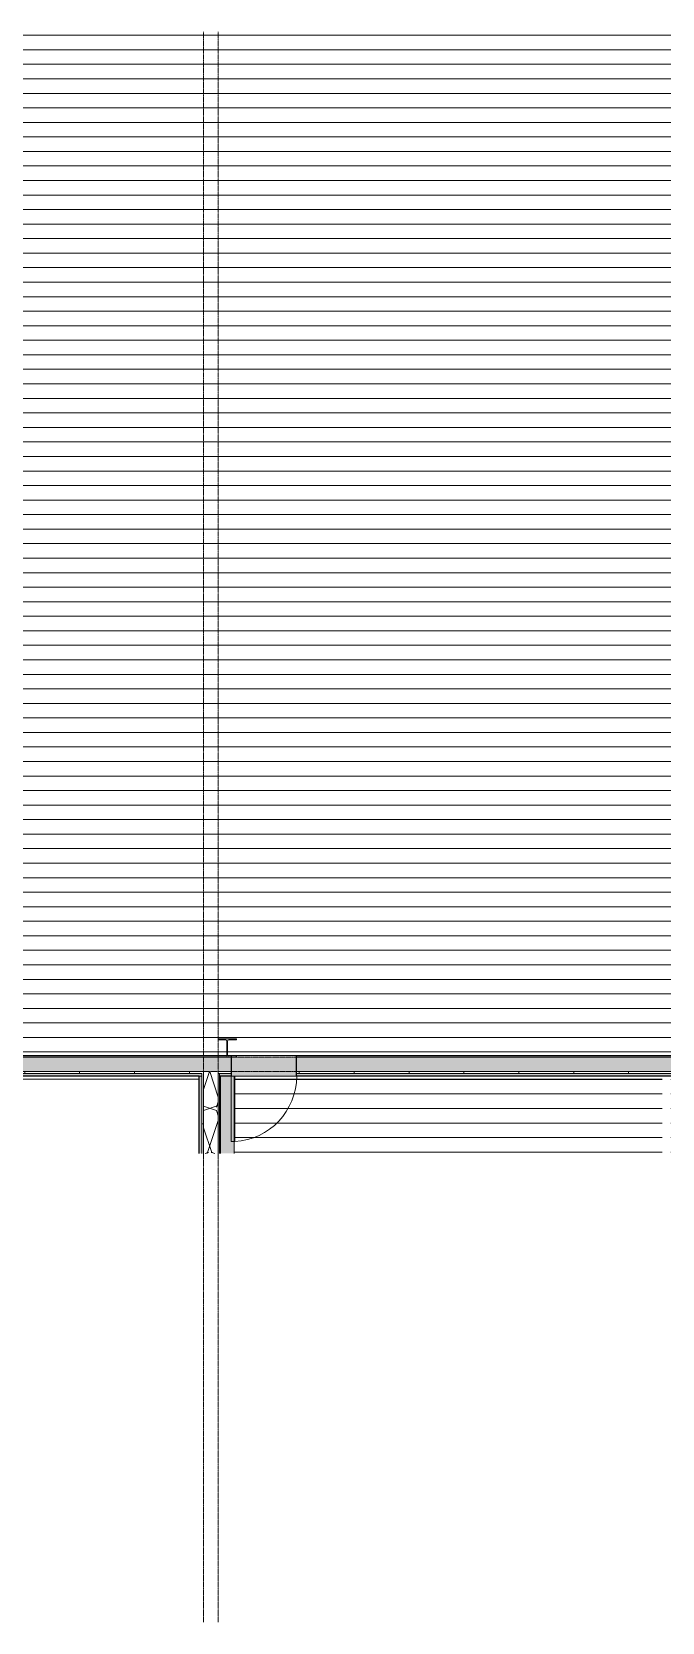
# Model space of a CAD drawing. Header units: inches. Extents: x -2114 to 4522, y -999 to 1712.
# Drawn here: x 276 to 623, y -999 to -124 of the extents above; entities that cross this region are included whole.
import ezdxf

# ---------------------------------------------------------------- set-up
doc = ezdxf.new("R2010")
doc.units = ezdxf.units.IN
doc.header["$MEASUREMENT"] = 0
doc.linetypes.add('Grid Line 1_2_', pattern=[0.875, 0.5, -0.125, 0.125, -0.125])
for name, color, linetype, lineweight in [('A-DOOR', 31, 'Continuous', 9), ('A-ROOF', 132, 'Continuous', 9), ('A-ROOF-PATT', 132, 'Continuous', 9), ('A-WALL', 113, 'Continuous', 9), ('A-WALL-PATT', 111, 'Continuous', 25), ('L-SITE-WALL', 31, 'Continuous', 9), ('S-BEAM', 12, 'Continuous', 9), ('S-COLS', 52, 'Continuous', 9), ('S-GRID', 1, 'Continuous', 9)]:
    doc.layers.add(name, color=color, linetype=linetype, lineweight=lineweight)
pattern_1 = [(161.57, (1.28, 1.28), (-10.2404037, -0.0005683), [0, -72.858, 8.09, 0]), (18.43, (-1.28, 1.28), (-10.2404037, 0.0005683), [0, -72.858, 8.09, 0]), (108.43, (1.28, 1.28), (5.118465, -25.601926), [24.282, -56.666]), (71.57, (-1.28, 1.28), (5.118465, 25.601926), [24.282, -56.666])]
pattern_2 = [(0, (0, 0), (0, 30.216), []), (90, (0, 0), (-30.216, 2e-15), [])]

# ---------------------------------------------------------------- blocks, each defined once
blk = doc.blocks.new('Single-Flush - 36_ x 84_-458281-REFLECTED CEILING PLAN - WAREHOUSE')
at = {"layer": 'A-DOOR', "color": 90, "lineweight": 13}
for p, q in [((16, 5.62), (16, 41.64)), ((18, 41.64), (16, 41.64)), ((18, 5.62), (18, 41.64)), ((18, 5.62), (16, 5.62))]:
    blk.add_line(p, q, dxfattribs=at)
at = {"layer": 'A-DOOR', "color": 7}
blk.add_arc((18, 5.62), 36.07, 93.17885, 180, dxfattribs=at)
blk = doc.blocks.new('W-Wide Flange - W18X50-V2-REFLECTED CEILING PLAN - WAREHOUSE')
at = {"layer": 'S-BEAM'}
blk.add_hatch(color=254, dxfattribs=at).paths.add_polyline_path([(641.67, -741.51), (641.67, -698.96), (634.17, -698.96), (634.17, -741.51)], flags=0)
at = {"layer": 'S-BEAM', "color": 7}
for p, q in [((634.17, -698.96), (634.17, -741.51)), ((641.67, -698.96), (641.67, -741.51))]:
    blk.add_line(p, q, dxfattribs=at)
blk = doc.blocks.new('Open Source Metal Building_Exterior_rvt-1-REFLECTED CEILING PLAN - WAREHOUSE')
at = {"layer": 'A-ROOF-PATT'}
h = blk.add_hatch(dxfattribs=at)
h.set_pattern_fill('FP_18', style=0, pattern_type=2)
h.set_pattern_definition([(180, (-24239.079, 22238.23), (1e-15, 7.993), [])])
h.paths.add_polyline_path([(-2112.12, -700.56), (367.94, -700.56), (367.94, -698.96), (-2113.62, -698.96), (-2113.62, -700.56), (-2113.19, -700.56)], flags=0)
h.paths.add_polyline_path([(889.03, -700.56), (891.64, -700.56), (891.64, -698.96), (641.67, -698.96), (641.67, -700.56), (862.26, -700.56)], flags=0)
h.paths.add_polyline_path([(4511.44, -700.56), (4521.94, -700.56), (4521.94, -698.96), (2044.81, -698.96), (2044.81, -700.56), (2852.15, -700.56)], flags=0)
h.paths.add_polyline_path([(634.17, -700.56), (634.17, -698.96), (627.56, -698.96), (627.56, -700.56)], flags=0)
h.paths.add_polyline_path([(622.81, -700.56), (622.81, -698.96), (387.19, -698.96), (387.19, -700.56), (618.25, -700.56)], flags=0)
h.paths.add_polyline_path([(379.69, -700.56), (379.69, -698.96), (379.19, -698.96), (379.19, -700.56)], flags=0)
h.paths.add_polyline_path([(1945.19, -699.59), (1945.19, -698.96), (1944.56, -698.96), (1944.56, -699.59)], flags=0)
h.paths.add_polyline_path([(1769.05, -687.71), (1800.56, -687.7), (1800.77, -687.21), (1800.77, -679.73), (1800.56, -679.24), (1800.08, -679.04), (1795.94, -679.04), (1795.94, -678.48), (1805.94, -678.48), (1805.94, -679.04), (1801.8, -679.04), (1801.31, -679.24), (1801.11, -679.73), (1801.11, -687.21), (1801.34, -687.71), (2028.94, -687.7), (2029.14, -687.21), (2029.14, -679.73), (2028.94, -679.24), (2028.45, -679.04), (2024.31, -679.04), (2024.31, -678.48), (2034.31, -678.48), (2034.31, -679.04), (2030.17, -679.04), (2029.68, -679.24), (2029.48, -679.73), (2029.48, -687.21), (2029.71, -687.71), (4510.69, -687.71), (4510.69, 505.06), (-2102.37, 505.06), (-2102.37, -325.34), (-1740, -325.34), (-1740, -687.71), (383.06, -687.7), (383.27, -687.21), (383.27, -679.73), (383.06, -679.24), (382.58, -679.04), (378.44, -679.04), (378.44, -678.48), (388.44, -678.48), (388.44, -679.04), (384.3, -679.04), (383.81, -679.24), (383.61, -679.73), (383.61, -687.21), (383.84, -687.71), (637.54, -687.7), (637.75, -687.21), (637.75, -679.73), (637.54, -679.24), (637.05, -679.04), (632.92, -679.04), (632.92, -678.48), (642.92, -678.48), (642.92, -679.04), (638.78, -679.04), (638.29, -679.24), (638.09, -679.73), (638.09, -687.21), (638.32, -687.71), (760.61, -687.71), (760.61, -200.84), (1118.36, -200.84), (1118.36, -448.84), (1039.36, -448.84), (1039.36, -571.59), (1118.36, -571.59), (1118.36, -678.48), (1127.35, -678.48), (1127.35, -679.04), (1123.21, -679.04), (1122.73, -679.24), (1122.52, -679.73), (1122.52, -687.21), (1122.75, -687.71), (1348.98, -687.7), (1349.18, -687.21), (1349.18, -679.73), (1348.98, -679.24), (1348.49, -679.04), (1344.35, -679.04), (1344.35, -678.48), (1354.35, -678.48), (1354.35, -679.04), (1350.21, -679.04), (1349.73, -679.24), (1349.52, -679.73), (1349.52, -687.21), (1349.75, -687.71), (1591.98, -687.7), (1592.18, -687.21), (1592.18, -679.73), (1591.98, -679.24), (1591.49, -679.04), (1587.35, -679.04), (1587.35, -678.48), (1597.35, -678.48), (1597.35, -679.04), (1593.21, -679.04), (1592.73, -679.24), (1592.52, -679.73), (1592.52, -687.21), (1592.75, -687.71), (1644.4, -687.71)], flags=0)
h.paths.add_polyline_path([(765.36, -687.71), (895.02, -687.7), (895.23, -687.21), (895.23, -679.73), (895.02, -679.24), (894.53, -679.04), (890.39, -679.04), (890.39, -678.48), (900.39, -678.48), (900.39, -679.04), (896.26, -679.04), (895.77, -679.24), (895.56, -679.73), (895.56, -687.21), (895.79, -687.71), (1113.61, -687.71), (1113.61, -675.59), (765.36, -675.59)], flags=0)
h.paths.add_polyline_path([(1118.36, -687.71), (1121.98, -687.7), (1122.18, -687.21), (1122.18, -679.73), (1121.98, -679.24), (1121.49, -679.04), (1118.36, -679.04), (1118.36, -687.7)], flags=0)
h = blk.add_hatch(dxfattribs=at)
h.set_pattern_fill('FP_16', style=0, pattern_type=2)
h.set_pattern_definition([(180, (-24239.079, 21231.977), (1e-15, 7.993), [])])
h.paths.add_polyline_path([(627.56, -741.51), (634.17, -741.51), (634.17, -698.96), (627.56, -698.96)], flags=0)
h.paths.add_polyline_path([(379.69, -741.51), (379.69, -698.96), (379.19, -698.96), (379.19, -741.51)], flags=0)
h.paths.add_polyline_path([(387.19, -741.51), (622.81, -741.51), (622.81, -698.96), (387.19, -698.96)], flags=0)
h.paths.add_polyline_path([(891.64, -741.51), (891.64, -698.96), (641.67, -698.96), (641.67, -741.51), (889.03, -741.51)], flags=0)
h.paths.add_polyline_path([(1945.19, -699.59), (1945.19, -698.96), (1944.56, -698.96), (1944.56, -699.59)], flags=0)
at = {"layer": 'A-WALL-PATT', "lineweight": 9}
h = blk.add_hatch(dxfattribs=at)
h.set_pattern_fill('FP_14', color=253, style=0, pattern_type=2)
h.set_pattern_definition(pattern_1)
h.paths.add_polyline_path([(4519.44, -696.46), (4519.44, -688.46), (1644.4, -688.46), (1644.4, -696.46), (2852.15, -696.46)], flags=0)
h.paths.add_polyline_path([(-2103.12, -696.46), (385.56, -696.46), (385.56, -688.46), (-2103.12, -688.46)], flags=0)
h.paths.add_polyline_path([(1608.4, -696.46), (1608.4, -688.46), (1540.94, -688.46), (1540.94, -696.46)], flags=0)
h.paths.add_polyline_path([(421.56, -696.46), (1138.4, -696.46), (1138.4, -688.46), (421.56, -688.46)], flags=0)
h.paths.add_polyline_path([(1234.94, -696.46), (1234.94, -688.46), (1174.4, -688.46), (1174.4, -696.46), (1227.5, -696.46)], flags=0)
h = blk.add_hatch(dxfattribs=at)
h.set_pattern_fill('FP_15', style=0, pattern_type=2)
h.set_pattern_definition(pattern_2)
h.paths.add_polyline_path([(889.03, -697.46), (1138.4, -697.46), (1138.4, -696.46), (421.56, -696.46), (421.56, -697.46), (821.33, -697.46)], flags=0)
h.paths.add_polyline_path([(4520.44, -697.46), (4520.44, -696.46), (2042.31, -696.46), (2042.31, -697.46), (2852.15, -697.46)], flags=0)
h.paths.add_polyline_path([(-2111.12, -697.46), (370.44, -697.46), (370.44, -696.46), (-2111.12, -696.46)], flags=0)
h.paths.add_polyline_path([(2034.31, -697.46), (2034.31, -696.46), (1644.4, -696.46), (1644.4, -697.46), (2033.56, -697.46)], flags=0)
h.paths.add_polyline_path([(1608.4, -697.46), (1608.4, -696.46), (1540.94, -696.46), (1540.94, -697.46)], flags=0)
h.paths.add_polyline_path([(1234.94, -697.46), (1234.94, -696.46), (1174.4, -696.46), (1174.4, -697.46), (1227.5, -697.46)], flags=0)
h.paths.add_polyline_path([(378.44, -697.46), (385.56, -697.46), (385.56, -696.46), (378.44, -696.46)], flags=0)
h = blk.add_hatch(dxfattribs=at)
h.set_pattern_fill('FP_15', style=0, pattern_type=2)
h.set_pattern_definition(pattern_2)
h.paths.add_polyline_path([(369.57, -741.51), (370.44, -741.51), (370.44, -697.46), (369.44, -697.46), (369.44, -741.51)], flags=0)
h = blk.add_hatch(dxfattribs=at)
h.set_pattern_fill('FP_14', color=253, style=0, pattern_type=2)
h.set_pattern_definition(pattern_1)
h.paths.add_polyline_path([(371.5, -741.51), (378.44, -741.51), (378.44, -696.46), (370.44, -696.46), (370.44, -741.51)], flags=0)
at = {"layer": 'L-SITE-WALL', "lineweight": 5}
h = blk.add_hatch(color=21, dxfattribs=at)
h.paths.add_polyline_path([(922.87, -688.46), (1138.4, -688.46), (1138.4, -687.71), (421.56, -687.71), (421.56, -688.46), (889.03, -688.46)], flags=0)
h.paths.add_polyline_path([(4511.44, -688.46), (4511.44, -687.71), (1644.4, -687.71), (1644.4, -688.46), (2852.15, -688.46)], flags=0)
h.paths.add_polyline_path([(-2102.37, -688.46), (385.56, -688.46), (385.56, -687.71), (-2102.37, -687.71)], flags=0)
h.paths.add_polyline_path([(1608.4, -688.46), (1608.4, -687.71), (1540.94, -687.71), (1540.94, -688.46)], flags=0)
h.paths.add_polyline_path([(1234.94, -688.46), (1234.94, -687.71), (1174.4, -687.71), (1174.4, -688.46), (1227.5, -688.46)], flags=0)
for color, points in [(8, [(415.17, -698.96), (421.56, -698.96), (421.56, -687.71), (385.56, -687.71), (385.56, -687.9), (388.44, -687.9), (388.44, -688.46), (385.56, -688.46), (385.56, -698.96)]), (21, [(378.54, -741.51), (379.19, -741.51), (379.19, -697.46), (378.44, -697.46), (378.44, -741.51)])]:
    blk.add_hatch(color=color, dxfattribs=at).paths.add_polyline_path(points, flags=0)
at = {"layer": 'L-SITE-WALL'}
h = blk.add_hatch(color=253, dxfattribs=at)
h.paths.add_polyline_path([(4521.94, -698.96), (4521.94, -697.46), (2043.31, -697.46), (2043.31, -698.96), (2852.15, -698.96)], flags=0)
h.paths.add_polyline_path([(889.03, -698.96), (1138.4, -698.96), (1138.4, -697.46), (421.56, -697.46), (421.56, -698.96), (821.33, -698.96)], flags=0)
h.paths.add_polyline_path([(-2112.12, -698.96), (369.44, -698.96), (369.44, -697.46), (-2112.12, -697.46)], flags=0)
h.paths.add_polyline_path([(2033.56, -698.96), (2033.56, -697.46), (1644.4, -697.46), (1644.4, -698.96), (1972.13, -698.96)], flags=0)
h.paths.add_polyline_path([(379.19, -698.96), (385.56, -698.96), (385.56, -697.46), (379.19, -697.46)], flags=0)
h.paths.add_polyline_path([(1540.94, -698.96), (1608.4, -698.96), (1608.4, -697.46), (1540.94, -697.46)], flags=0)
h.paths.add_polyline_path([(1234.94, -698.96), (1234.94, -697.46), (1174.4, -697.46), (1174.4, -698.96), (1227.5, -698.96)], flags=0)
blk.add_hatch(color=50, dxfattribs=at).paths.add_polyline_path([(369.44, -741.51), (369.44, -698.96), (367.94, -698.96), (367.94, -741.51)], flags=0)
at = {"layer": 'S-COLS'}
h = blk.add_hatch(dxfattribs=at)
h.set_pattern_fill('FP_17', color=256, style=0, pattern_type=2)
h.set_pattern_definition([(45, (0, 0), (-25.3427, 25.3427), []), (45, (0, 38.4), (-25.3427, 25.3427), [])])
h.paths.add_polyline_path([(388.44, -688.46), (388.44, -687.9), (384.3, -687.9), (383.81, -687.7), (383.61, -687.21), (383.61, -679.73), (383.81, -679.24), (384.3, -679.04), (388.44, -679.04), (388.44, -678.48), (378.44, -678.48), (378.44, -679.04), (382.58, -679.04), (383.06, -679.24), (383.27, -679.73), (383.27, -687.21), (383.06, -687.7), (382.58, -687.9), (378.44, -687.9), (378.44, -688.46), (381.32, -688.46)], flags=0)
at = {"layer": 'A-ROOF', "color": 7}
for p, q in [((367.94, -700.56), (-2113.62, -700.56)), ((379.69, -700.56), (379.19, -700.56)), ((622.81, -700.56), (387.19, -700.56))]:
    blk.add_line(p, q, dxfattribs=at)
at = {"layer": 'A-WALL', "color": 7}
for p, q in [((-2102.37, -688.46), (385.56, -688.46)), ((421.56, -688.46), (1138.4, -688.46)), ((-2102.37, -696.46), (370.44, -696.46)), ((-2102.37, -697.46), (369.44, -697.46)), ((367.94, -698.96), (369.44, -698.96)), ((369.44, -698.96), (369.44, -697.46)), ((369.44, -698.96), (369.44, -741.51)), ((370.44, -697.46), (370.44, -696.46)), ((370.44, -698.96), (370.44, -697.46)), ((370.44, -698.96), (370.44, -741.51)), ((378.44, -696.46), (385.56, -696.46)), ((378.44, -697.46), (378.44, -696.46)), ((378.44, -697.46), (379.19, -697.46)), ((378.44, -698.96), (378.44, -697.46)), ((379.19, -697.46), (378.44, -697.46)), ((378.44, -698.96), (378.44, -741.51)), ((379.19, -697.46), (385.56, -697.46)), ((379.19, -698.96), (379.19, -697.46)), ((421.56, -696.46), (1138.4, -696.46)), ((421.56, -697.46), (1138.4, -697.46))]:
    blk.add_line(p, q, dxfattribs=at)
at = {"layer": 'L-SITE-WALL', "color": 250, "lineweight": 25}
for p, q in [((-2102.37, -687.71), (385.56, -687.71)), ((385.56, -687.71), (385.56, -698.96)), ((421.56, -698.96), (421.56, -687.71)), ((421.56, -687.71), (1138.4, -687.71)), ((367.94, -698.96), (-2102.37, -698.96)), ((367.94, -741.51), (367.94, -698.96)), ((385.56, -698.96), (379.19, -698.96)), ((379.19, -698.96), (379.19, -741.51)), ((1138.4, -698.96), (421.56, -698.96))]:
    blk.add_line(p, q, dxfattribs=at)
at = {"layer": 'L-SITE-WALL', "color": 7}
for p, q in [((421.56, -687.71), (385.56, -687.71)), ((385.56, -698.96), (421.56, -698.96))]:
    blk.add_line(p, q, dxfattribs=at)
at = {"layer": 'S-COLS', "color": 130, "lineweight": 15}
for p, q in [((378.44, -678.48), (388.44, -678.48)), ((378.44, -679.04), (378.44, -678.48)), ((382.58, -679.04), (378.44, -679.04)), ((383.27, -687.21), (383.27, -679.73)), ((383.61, -679.73), (383.61, -687.21)), ((388.44, -679.04), (384.3, -679.04)), ((388.44, -678.48), (388.44, -679.04)), ((378.44, -688.46), (378.44, -687.9)), ((378.44, -687.9), (382.58, -687.9)), ((388.44, -688.46), (378.44, -688.46)), ((384.3, -687.9), (388.44, -687.9)), ((388.44, -687.9), (388.44, -688.46))]:
    blk.add_line(p, q, dxfattribs=at)
for centre, start, end in [((382.58, -679.73), 0, 90), ((384.3, -679.73), 90, 180), ((382.58, -687.21), 270, 0), ((384.3, -687.21), 180, 270)]:
    blk.add_arc(centre, 0.691, start, end, dxfattribs=at)
at = {"layer": 'S-GRID', "linetype": 'Grid Line 1_2_'}
for p, q in [((370.44, -999.48), (370.44, -124.28)), ((378.44, -999.48), (378.44, -124.28)), ((329.05, -688.46), (2105.65, -688.46)), ((329.05, -696.46), (2105.65, -696.46))]:
    blk.add_line(p, q, dxfattribs=at)
at = {"lineweight": 9}
blk.add_blockref('W-Wide Flange - W18X50-V2-REFLECTED CEILING PLAN - WAREHOUSE', (-254.48, 0), dxfattribs=at)
at = {"lineweight": 9, "rotation": 180}
blk.add_blockref('Single-Flush - 36_ x 84_-458281-REFLECTED CEILING PLAN - WAREHOUSE', (403.56, -693.34), dxfattribs=at)

msp = doc.modelspace()

# ---------------------------------------------------------------- block references
at = {"lineweight": 5}
msp.add_blockref('Open Source Metal Building_Exterior_rvt-1-REFLECTED CEILING PLAN - WAREHOUSE', (0, 0), dxfattribs=at)

doc.saveas('drawing.dxf')
